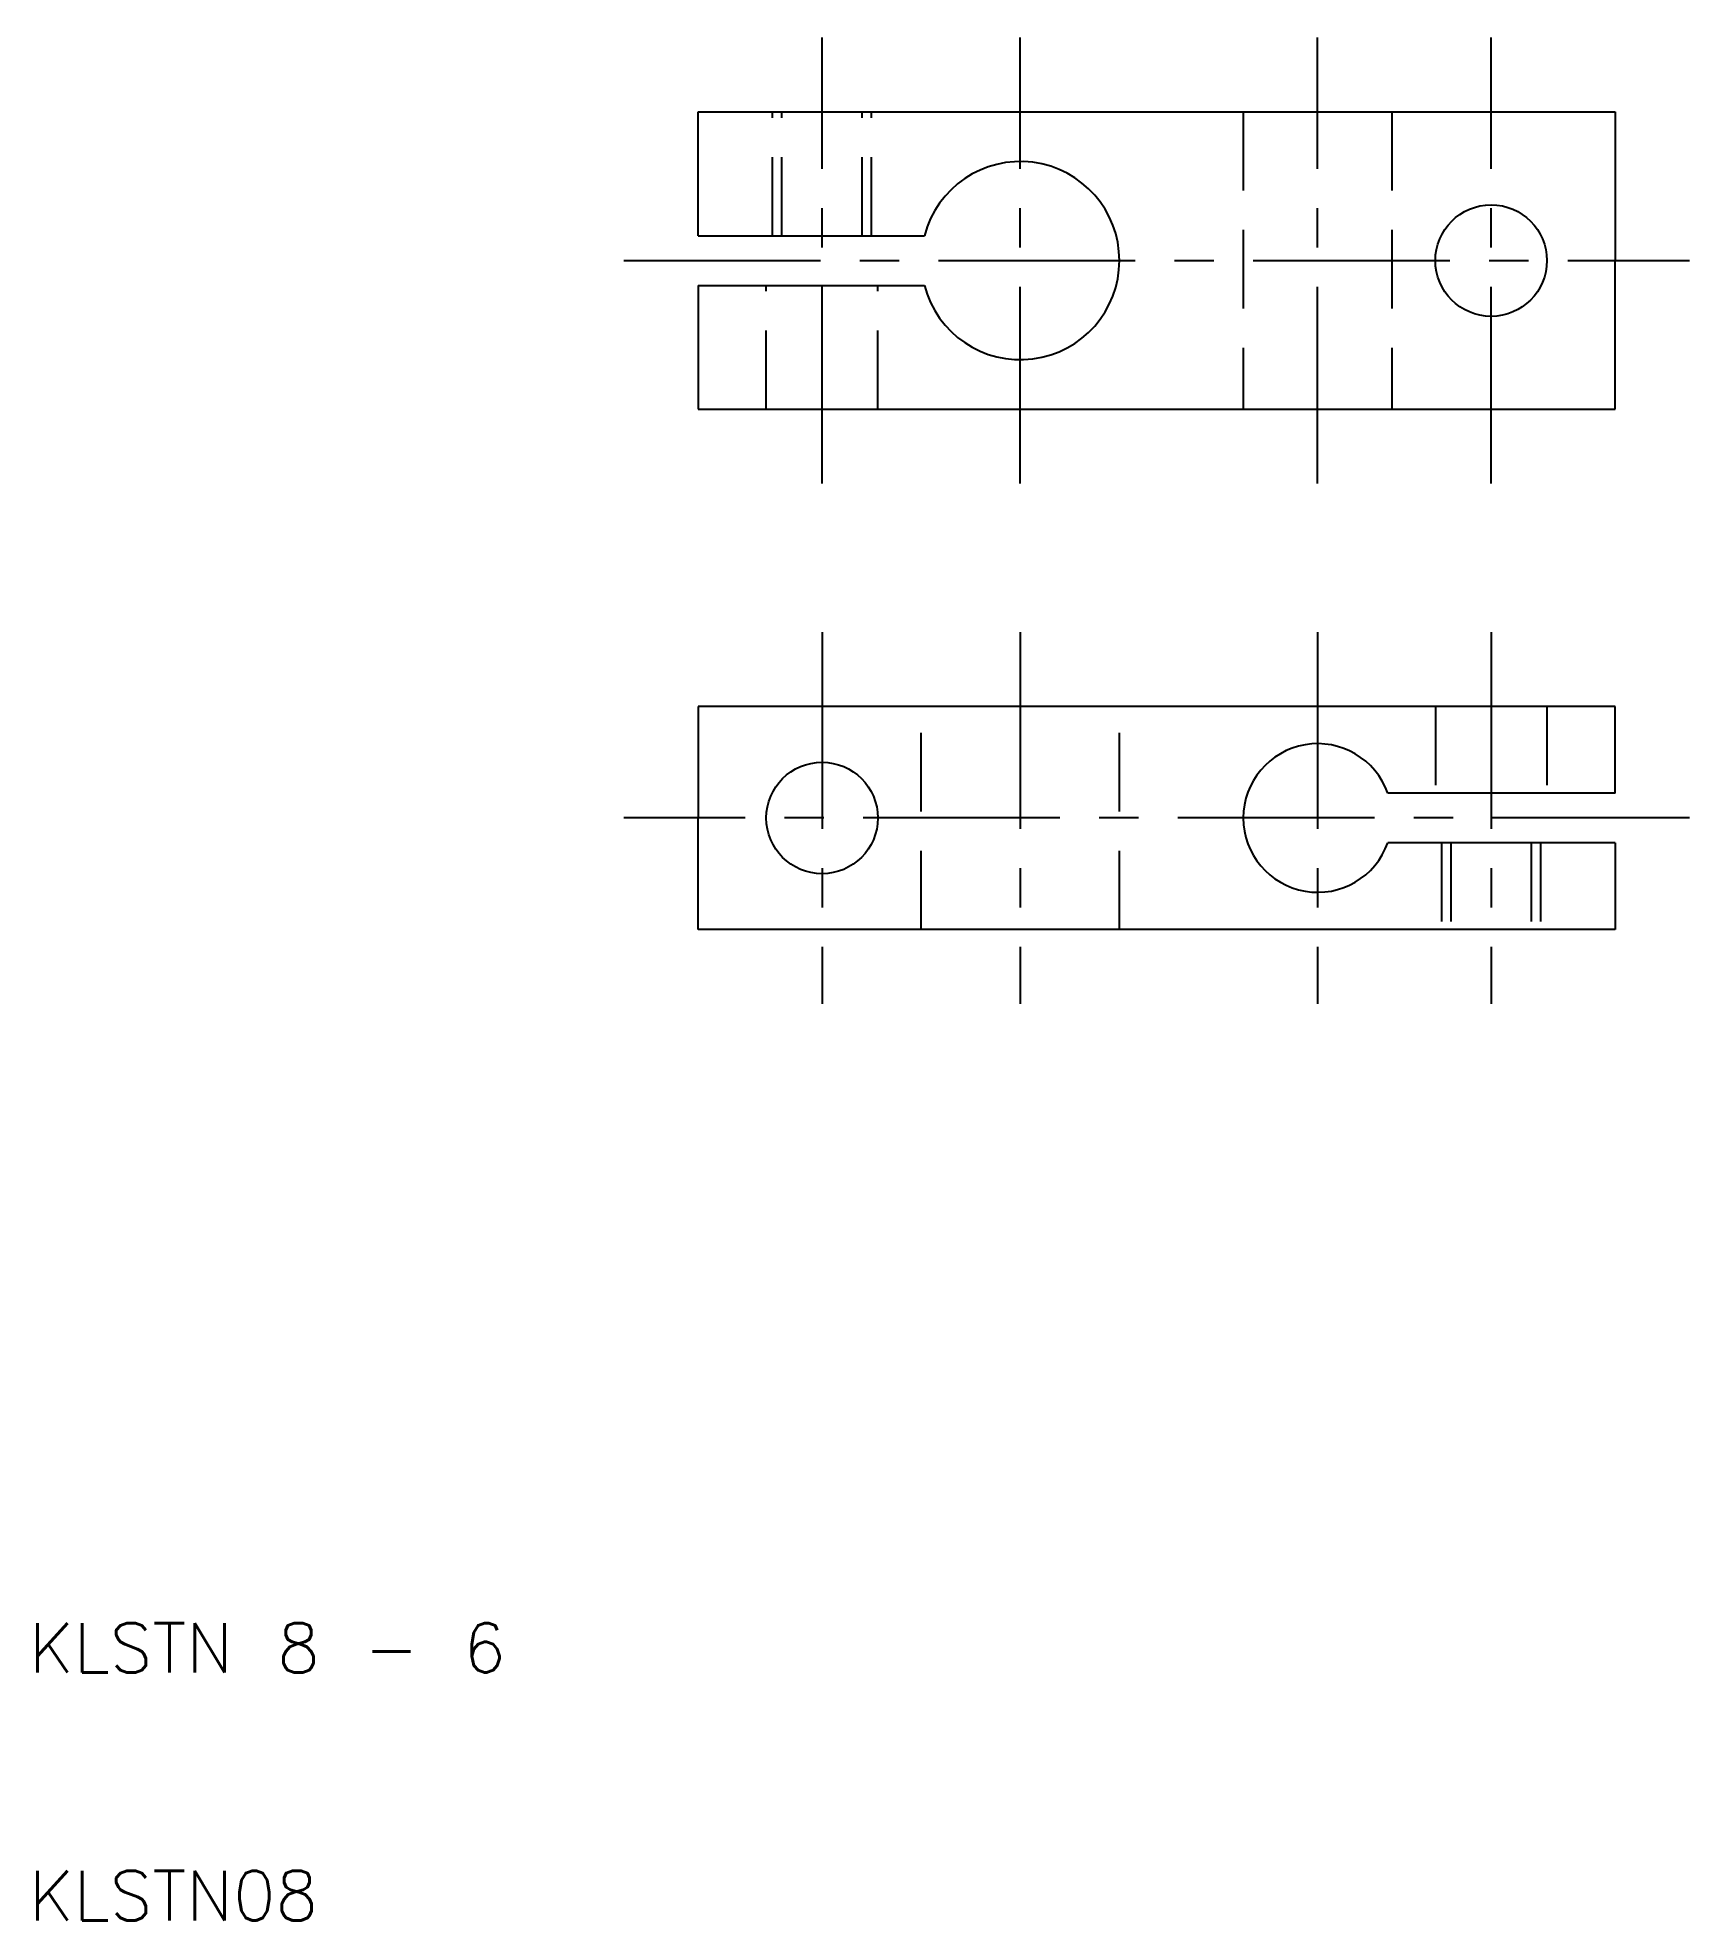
# Model space of a CAD drawing. Extents: x 10.3 to 77, y 10 to 86.
import ezdxf

# ---------------------------------------------------------------- set-up
doc = ezdxf.new("R2010")
doc.units = 0
doc.header["$LTSCALE"] = 0.25
doc.linetypes.add('CENTER', pattern=[50.8, 31.75, -6.35, 6.35, -6.35])
doc.linetypes.add('DASHED', pattern=[19.05, 12.7, -6.35])
doc.layers.get('0').update_dxf_attribs({"linetype": 'CONTINUOUS'})
doc.layers.add('CENTER', color=1, linetype='CENTER')
doc.styles.get("Standard").update_dxf_attribs({"font": 'txt.shx'})

msp = doc.modelspace()

# ---------------------------------------------------------------- linework, layer by layer
for p, q in [((37, 83), (74, 83)), ((37, 78), (37, 83)), ((74, 83), (74, 77)), ((37, 78), (46.127017, 78)), ((74, 71), (74, 77)), ((37, 76), (46.127017, 76)), ((37, 76), (37, 71)), ((37, 71), (74, 71)), ((37, 59), (37, 54.5)), ((74, 59), (37, 59)), ((74, 55.5), (74, 59)), ((74, 55.5), (64.828427, 55.5)), ((37, 50), (37, 54.5)), ((74, 53.5), (64.828427, 53.5)), ((74, 53.5), (74, 50)), ((74, 50), (37, 50))]:
    msp.add_line(p, q)
at = {"color": 3, "linetype": 'DASHED'}
for p, q in [((40, 78), (40, 83)), ((40.379, 78), (40.379, 83)), ((43.621, 78), (43.621, 83)), ((44, 78), (44, 83)), ((59, 83), (59, 71)), ((65, 83), (65, 71)), ((39.75, 71), (39.75, 76)), ((44.25, 71), (44.25, 76)), ((46, 50), (46, 59)), ((54, 50), (54, 59)), ((66.75, 59), (66.75, 55.5)), ((71.25, 59), (71.25, 55.5)), ((67, 53.5), (67, 50)), ((67.379, 53.5), (67.379, 50)), ((70.621, 53.5), (70.621, 50)), ((71, 53.5), (71, 50))]:
    msp.add_line(p, q, dxfattribs=at)
for centre in [(69, 77), (42, 54.5)]:
    msp.add_circle(centre, 2.25)
for centre, radius, start, end in [((50, 77), 4, 194.477512, 165.522488), ((62, 54.5), 3, 19.471221, 340.528779)]:
    msp.add_arc(centre, radius, start, end)
at = {"layer": 'CENTER', "color": 1, "linetype": 'CENTER'}
for p, q in [((42, 68), (42, 86)), ((50, 68), (50, 86)), ((62, 68), (62, 86)), ((69, 68), (69, 86)), ((34, 77), (77, 77)), ((42, 62), (42, 47)), ((50, 62), (50, 47)), ((62, 62), (62, 47)), ((69, 62), (69, 47)), ((77, 54.5), (34, 54.5))]:
    msp.add_line(p, q, dxfattribs=at)

# ---------------------------------------------------------------- texts
for s, p in [('KLSTN 8 - 6', (10, 20)), ('KLSTN08', (10, 10))]:
    msp.add_text(s, height=2).set_placement(p)

doc.saveas('drawing.dxf')
